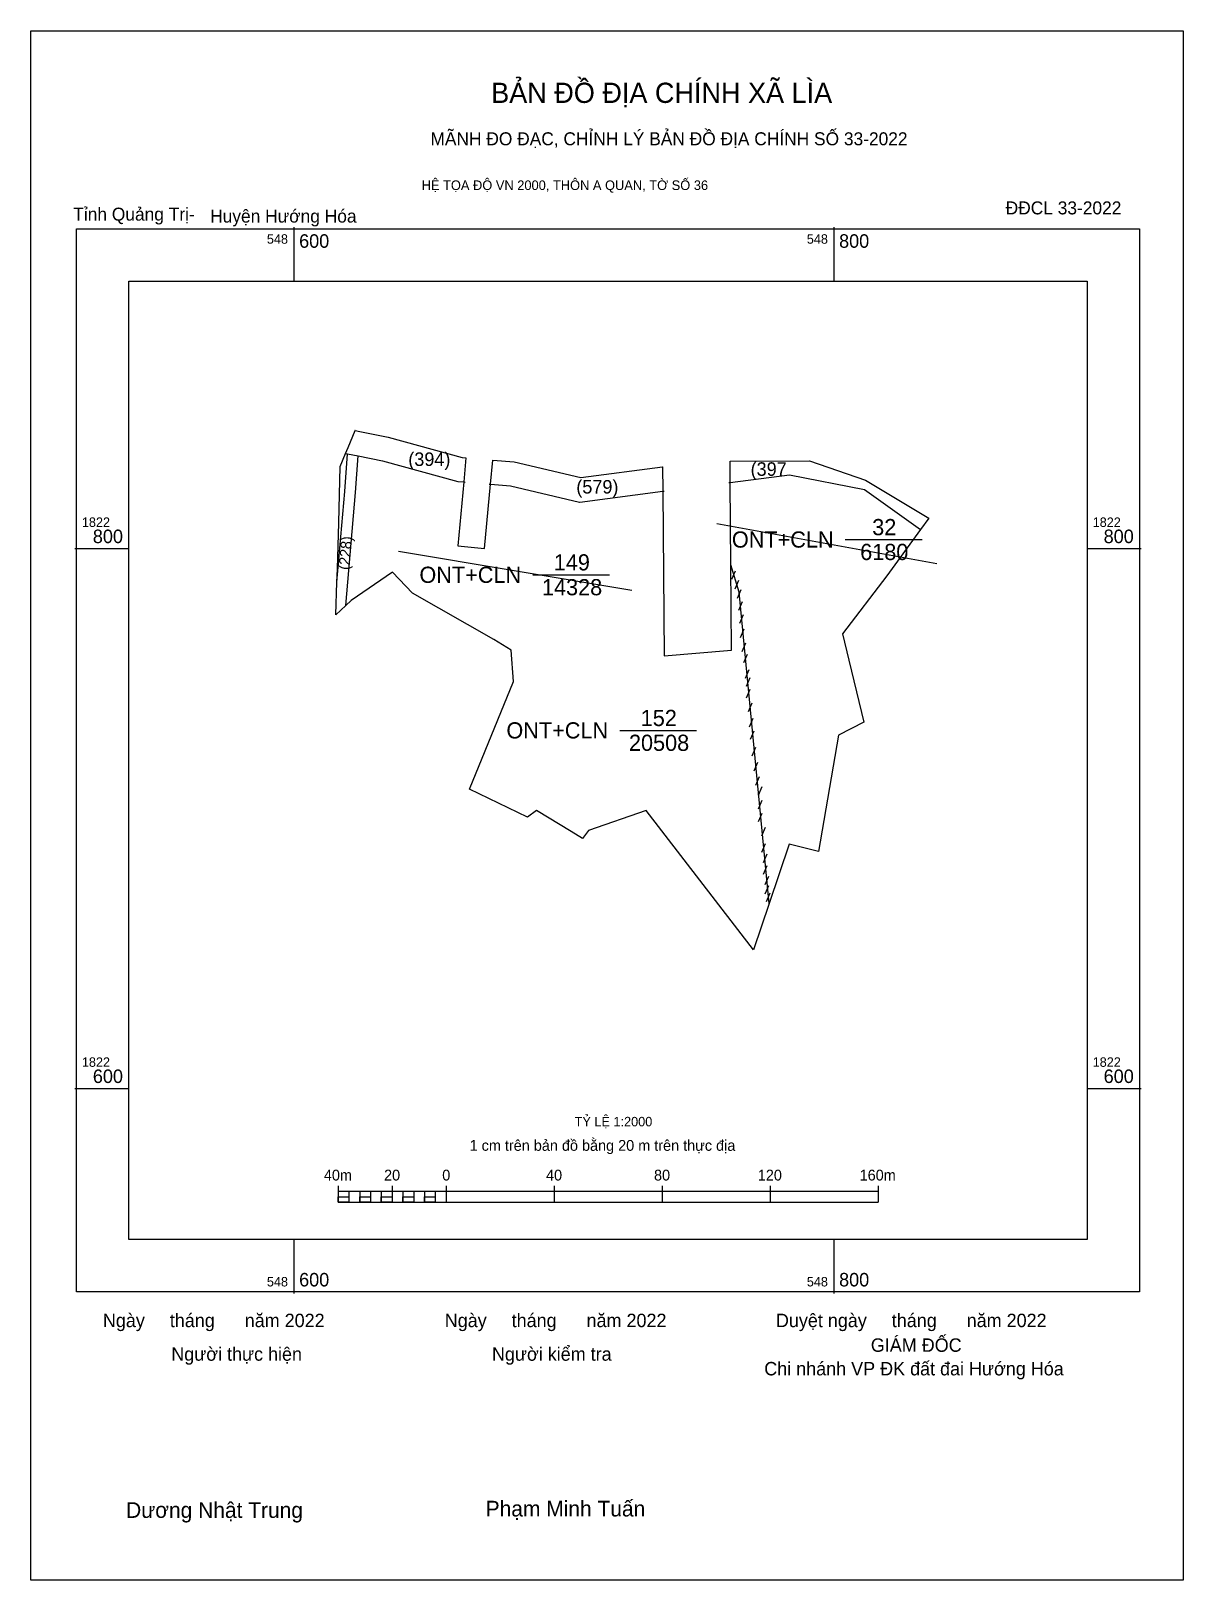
# Model space of a CAD drawing. Extents: x 548503 to 548929, y 1822418 to 1822992.
import ezdxf

# ---------------------------------------------------------------- set-up
doc = ezdxf.new("R2010")
doc.units = 0
for name, color, linetype in [('Level 10', 7, 'Continuous'), ('Level 13', 7, 'Continuous'), ('Level 15', 7, 'Continuous'), ('Level 27', 7, 'Continuous'), ('Level 50', 7, 'Continuous'), ('Level 59', 7, 'Continuous'), ('Level 6', 7, 'Continuous'), ('Level 62', 7, 'Continuous'), ('Level 63', 7, 'Continuous'), ('Level 9', 7, 'Continuous')]:
    doc.layers.add(name, color=color, linetype=linetype)

msp = doc.modelspace()

# ---------------------------------------------------------------- linework, layer by layer
at = {"layer": 'Level 10'}
for p, q in [((548804.29, 1822803.33), (548832.75, 1822803.33)), ((548688.55, 1822790.27), (548717.01, 1822790.27)), ((548720.77, 1822732.63), (548749.23, 1822732.63))]:
    msp.add_line(p, q, dxfattribs=at)
msp.add_lwpolyline([(548665.08, 1822710.82), (548681.43, 1822750.7), (548680.6, 1822762.31), (548674.08, 1822766.33), (548644.04, 1822783.5), (548636.53, 1822791.19), (548621.32, 1822780.79), (548619.25, 1822778.85), (548615.61, 1822775.42), (548616, 1822787.51), (548616.16, 1822792.48), (548616.71, 1822809.54), (548617.22, 1822830.44), (548619.2, 1822835.24), (548620.12, 1822837.46), (548622.7, 1822843.72), (548624.55, 1822843.35), (548634.97, 1822841.25), (548662.39, 1822833.74), (548663.81, 1822833.62), (548662.98, 1822824.65), (548660.76, 1822800.94), (548670.72, 1822800.01), (548672.94, 1822823.79), (548673.78, 1822832.76), (548681.64, 1822832.08), (548706.38, 1822826.31), (548736.65, 1822830.27), (548736.72, 1822821.21), (548737.17, 1822760.27), (548762.16, 1822762.32), (548761.92, 1822793.98), (548761.69, 1822824.48), (548761.64, 1822832.32), (548791.05, 1822832.44), (548811.77, 1822825.28), (548835.24, 1822811.2), (548832.21, 1822807.04), (548819.63, 1822789.84), (548803.3, 1822768.38), (548805.65, 1822758.66), (548810.34, 1822739.22), (548811.21, 1822735.61), (548801.76, 1822730.82), (548794.32, 1822687.74), (548783.5, 1822690.53), (548776.06, 1822668.54), (548770.25, 1822651.36), (548730.57, 1822702.9), (548709.24, 1822695.48), (548706.91, 1822692.63), (548702.8, 1822695.11), (548689.9, 1822702.9), (548686.58, 1822700.54)], close=True, dxfattribs=at)
at = {"layer": 'Level 15'}
msp.add_lwpolyline([(548502.68, 1822991.72), (548929.4, 1822991.72), (548929.4, 1822417.88), (548502.68, 1822417.88)], close=True, dxfattribs=at)
at = {"layer": 'Level 27'}
for p, q in [((548622.7, 1822843.72), (548622.69, 1822843.73)), ((548681.64, 1822832.08), (548681.62, 1822832.08)), ((548736.65, 1822830.27), (548736.67, 1822830.27)), ((548761.64, 1822832.32), (548761.62, 1822832.32)), ((548615.61, 1822775.42), (548615.61, 1822775.4)), ((548665.08, 1822710.82), (548665.06, 1822710.83)), ((548686.58, 1822700.54), (548686.57, 1822700.53))]:
    msp.add_line(p, q, dxfattribs=at)
at = {"layer": 'Level 50'}
for points in [[(548619.2, 1822835.24), (548619.95, 1822835.09), (548623.89, 1822834.3), (548632.86, 1822832.5), (548660.82, 1822824.84), (548662.98, 1822824.65), (548663.49, 1822824.61)], [(548672.42, 1822823.84), (548672.94, 1822823.79), (548680.24, 1822823.16), (548680.27, 1822823.16), (548705.91, 1822817.18), (548705.92, 1822817.18), (548736.72, 1822821.21), (548737.24, 1822821.28)], [(548761.18, 1822824.41), (548761.69, 1822824.48), (548783.59, 1822827.34), (548811.39, 1822821.85), (548832.21, 1822807.04)]]:
    msp.add_lwpolyline(points, dxfattribs=at)
at = {"layer": 'Level 59'}
for points in [[(548616, 1822787.51), (548618.93, 1822821.07), (548619.95, 1822835.09)], [(548619.25, 1822778.85), (548622.91, 1822820.75), (548623.89, 1822834.3)]]:
    msp.add_lwpolyline(points, dxfattribs=at)
at = {"layer": 'Level 62'}
msp.add_lwpolyline([(548538.92, 1822899.03), (548893.94, 1822899.03), (548893.94, 1822544.01), (548538.92, 1822544.01)], close=True, dxfattribs=at)
at = {"layer": 'Level 63'}
for p, q in [((548600, 1822919.03), (548600, 1822899.03)), ((548800, 1822919.03), (548800, 1822899.03)), ((548518.92, 1822800), (548538.92, 1822800)), ((548893.94, 1822800), (548913.94, 1822800)), ((548518.92, 1822600), (548538.92, 1822600)), ((548893.94, 1822600), (548913.94, 1822600)), ((548616.43, 1822563.88), (548616.43, 1822557.88)), ((548616.43, 1822561.88), (548816.43, 1822561.88)), ((548620.43, 1822561.88), (548620.43, 1822557.88)), ((548624.43, 1822561.88), (548624.43, 1822557.88)), ((548628.43, 1822561.88), (548628.43, 1822557.88)), ((548632.43, 1822561.88), (548632.43, 1822557.88)), ((548636.43, 1822563.88), (548636.43, 1822557.88)), ((548636.43, 1822561.88), (548636.43, 1822557.88)), ((548640.43, 1822561.88), (548640.43, 1822557.88)), ((548644.43, 1822561.88), (548644.43, 1822557.88)), ((548648.43, 1822561.88), (548648.43, 1822557.88)), ((548652.43, 1822561.88), (548652.43, 1822557.88)), ((548656.43, 1822563.88), (548656.43, 1822557.88)), ((548656.43, 1822561.88), (548656.43, 1822557.88)), ((548696.43, 1822563.88), (548696.43, 1822557.88)), ((548736.43, 1822563.88), (548736.43, 1822557.88)), ((548776.43, 1822563.88), (548776.43, 1822557.88)), ((548816.43, 1822563.88), (548816.43, 1822557.88)), ((548616.43, 1822557.88), (548816.43, 1822557.88)), ((548600, 1822544.01), (548600, 1822524.01)), ((548800, 1822544.01), (548800, 1822524.01))]:
    msp.add_line(p, q, dxfattribs=at)
for points in [[(548519.54, 1822918.41), (548913.32, 1822918.41), (548913.32, 1822524.64), (548519.54, 1822524.64)], [(548616.43, 1822559.88), (548620.43, 1822559.88), (548620.43, 1822557.88), (548616.43, 1822557.88)], [(548616.43, 1822559.88), (548620.43, 1822559.88), (548620.43, 1822557.88), (548616.43, 1822557.88)], [(548624.43, 1822559.88), (548628.43, 1822559.88), (548628.43, 1822557.88), (548624.43, 1822557.88)], [(548632.43, 1822559.88), (548636.43, 1822559.88), (548636.43, 1822557.88), (548632.43, 1822557.88)], [(548640.43, 1822559.88), (548644.43, 1822559.88), (548644.43, 1822557.88), (548640.43, 1822557.88)], [(548648.43, 1822559.88), (548652.43, 1822559.88), (548652.43, 1822557.88), (548648.43, 1822557.88)]]:
    msp.add_lwpolyline(points, close=True, dxfattribs=at)
at = {"layer": 'Level 9'}
for p, q in [((548838.27, 1822794.37), (548756.73, 1822809.13)), ((548638.76, 1822799), (548725.21, 1822784.54)), ((548765.02, 1822783.88), (548761.92, 1822793.98)), ((548762.24, 1822788.61), (548763.6, 1822791.79)), ((548763.54, 1822785.06), (548764.89, 1822788.24)), ((548764.34, 1822781.58), (548765.69, 1822784.76)), ((548776.06, 1822668.49), (548765.02, 1822783.88)), ((548764.83, 1822777.14), (548766.19, 1822780.31)), ((548765.23, 1822772.36), (548766.58, 1822775.53)), ((548765.54, 1822767.07), (548766.89, 1822770.25)), ((548766.09, 1822761.83), (548767.45, 1822765.01)), ((548766.72, 1822757.72), (548768.08, 1822760.9)), ((548767.28, 1822752.01), (548768.64, 1822755.19)), ((548767.68, 1822748.99), (548769.04, 1822752.17)), ((548767.68, 1822744.67), (548769.04, 1822747.85)), ((548768.42, 1822739.61), (548769.78, 1822742.79)), ((548768.81, 1822733.98), (548770.16, 1822737.16)), ((548769.16, 1822729.34), (548770.52, 1822732.51)), ((548769.86, 1822723.18), (548771.22, 1822726.36)), ((548770.51, 1822717.62), (548771.87, 1822720.8)), ((548771.16, 1822712.34), (548772.51, 1822715.51)), ((548772.19, 1822708.64), (548773.55, 1822711.82)), ((548772.19, 1822703.54), (548773.55, 1822706.72)), ((548772.19, 1822698.82), (548773.55, 1822701.99)), ((548773.33, 1822693.62), (548774.69, 1822696.8)), ((548773.33, 1822687.57), (548774.69, 1822690.74)), ((548773.98, 1822683.68), (548775.34, 1822686.86)), ((548773.98, 1822679.42), (548775.34, 1822682.59)), ((548774.57, 1822675.48), (548775.93, 1822678.65)), ((548774.57, 1822672.02), (548775.93, 1822675.2)), ((548775.13, 1822669.29), (548776.49, 1822672.47))]:
    msp.add_line(p, q, dxfattribs=at)

# ---------------------------------------------------------------- texts
at = {"layer": 'Level 10'}
msp.add_text('(228)', height=4, rotation=85.01191, dxfattribs=at).set_placement((548620.54, 1822791.94))
at = {"layer": 'Level 13'}
for s, height, p in [('(394)', 5, (548642.44, 1822830.59)), ('(397', 5, (548769.23, 1822826.93)), ('(579)', 5, (548704.67, 1822820.37)), ('32', 6, (548814.27, 1822804.93)), ('ONT+CLN', 6, (548762.3, 1822800.33)), ('6180', 6, (548809.81, 1822795.73)), ('149', 6, (548696.32, 1822791.87)), ('ONT+CLN', 6, (548646.56, 1822787.27)), ('14328', 6, (548691.95, 1822782.67)), ('152', 6, (548728.53, 1822734.23)), ('ONT+CLN', 6, (548678.78, 1822729.63)), ('20508', 6, (548724.17, 1822725.03))]:
    msp.add_text(s, height=height, dxfattribs=at).set_placement(p)
at = {"layer": 'Level 6'}
msp.add_text('TỶ LỆ 1:2000', height=3.5158, dxfattribs=at).set_placement((548704.06, 1822585.94))
at = {"layer": 'Level 63'}
for s, height, p in [('BẢN ĐỒ ĐỊA CHÍNH XÃ LÌA', 7.4873, (548673.15, 1822965.07)), ('MÃNH ĐO ĐẠC, CHỈNH LÝ BẢN ĐỒ ĐỊA CHÍNH SỐ 33-2022', 4.8044, (548650.65, 1822949.38)), ('HỆ TỌA ĐỘ VN 2000, THÔN A QUAN, TỜ SỐ 36', 3.5565, (548647.39, 1822932.8)), ('548', 3.5, (548590.06, 1822912.91)), ('600', 5, (548602, 1822911.41)), ('548', 3.5, (548790.06, 1822912.91)), ('800', 5, (548802, 1822911.41)), ('1822', 3.5, (548521.54, 1822808)), ('1822', 3.5, (548895.94, 1822808)), ('800', 5, (548525.6, 1822802)), ('800', 5, (548900, 1822802)), ('1822', 3.5, (548521.54, 1822608)), ('1822', 3.5, (548895.94, 1822608)), ('600', 5, (548525.6, 1822602)), ('600', 5, (548900, 1822602)), ('1 cm trên bản đồ bằng 20 m trên thực địa', 4, (548665.15, 1822576.88)), ('40m', 4, (548611.17, 1822565.88)), ('20', 4, (548633.46, 1822565.88)), ('0', 4, (548655.01, 1822565.88)), ('40', 4, (548693.46, 1822565.88)), ('80', 4, (548733.46, 1822565.88)), ('120', 4, (548771.9, 1822565.88)), ('160m', 4, (548809.62, 1822565.88)), ('548', 3.5, (548590.06, 1822526.64)), ('600', 5, (548602, 1822526.64)), ('548', 3.5, (548790.06, 1822526.64)), ('800', 5, (548802, 1822526.64)), ('Ngày     tháng      năm 2022', 4.9766, (548529.32, 1822511.56)), ('Ngày     tháng      năm 2022', 4.9766, (548655.94, 1822511.56)), ('Duyệt ngày     tháng      năm 2022', 4.9766, (548778.61, 1822511.56)), ('GIÁM ĐỐC', 4.977, (548813.76, 1822502.42)), ('Người thực hiện', 4.9766, (548554.65, 1822499.12)), ('Người kiểm tra', 4.9766, (548673.43, 1822499.12)), ('Chi nhánh VP ĐK đất đai Hướng Hóa', 4.9766, (548774.29, 1822493.69)), ('Dương Nhật Trung', 5.8048, (548537.91, 1822440.9)), ('Phạm Minh Tuấn', 5.8048, (548671.1, 1822441.42))]:
    msp.add_text(s, height=height, dxfattribs=at).set_placement(p)
at = {"layer": 'Level 9'}
for s, p in [('Tỉnh Quảng Trị-', (548518.35, 1822921.46)), ('Huyện Hướng Hóa', (548569.05, 1822920.74)), ('ĐĐCL 33-2022', (548863.71, 1822923.78))]:
    msp.add_text(s, height=4.8044, dxfattribs=at).set_placement(p)

doc.saveas('drawing.dxf')
